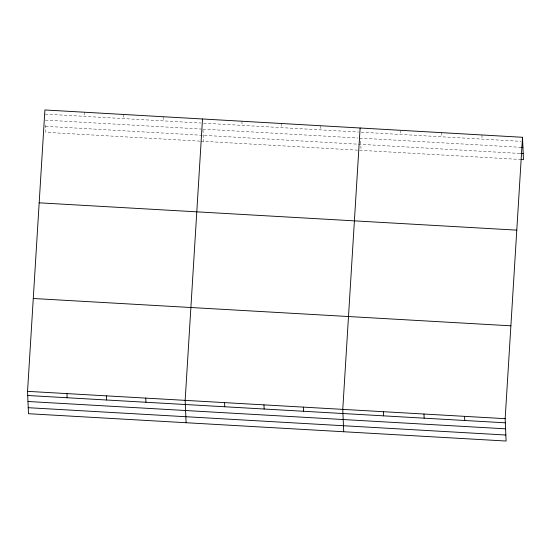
<?xml version="1.0" encoding="UTF-8"?>
<svg xmlns="http://www.w3.org/2000/svg" width="551" height="551" viewBox="0 0 551 551"><rect width="100%" height="100%" fill="white"/><g stroke="black" fill="none" stroke-linecap="round" stroke-linejoin="round"><path stroke-width="0.41" stroke-dasharray="2.75 2.07" d="M45.072 114.112L200.97 123.025M203.546 123.176L358.584 132.04M361.146 132.192L520.998 141.331M45.327 120.118L201.225 129.037M202.94 129.141L357.978 138.005M521.246 147.344L360.554 138.156L361.063 150.361M45.588 126.317L519.813 153.447M200.027 141.146L45.836 132.33L45.457 123.217M200.881 141.194L520.068 159.453M481.918 134.967L482.091 139.107M441.317 132.646L441.496 136.786M400.722 130.325L400.894 134.465M320.723 125.745L320.896 129.884M281.32 123.493L281.492 127.632M241.917 121.241L242.089 125.38M202.968 129.912L203.45 141.345M163.11 116.729L163.282 120.869M123.706 114.477L123.879 118.617M84.303 112.225L84.475 116.364"/><path stroke-width="0.83" d="M522.513 137.289L505.164 418.67L506.1 441.034L28.487 413.711L27.55 391.348L44.9 109.966L522.513 137.289L523.45 159.652L520.915 159.501M202.513 118.982L185.164 400.37L186.1 422.727M360.127 128.004L342.77 409.386L343.714 431.743M521.246 147.344L522.94 147.441M520.661 153.495L523.195 153.639M39.176 202.823L516.79 230.146M33.274 298.497L510.887 325.82M27.55 391.348L505.164 418.67M27.722 395.494L505.336 422.817M27.977 401.5L505.584 428.823M28.232 407.699L505.846 435.021M464.562 416.349L464.741 420.489M423.967 414.028L424.139 418.168M383.372 411.707L383.544 415.847M303.374 407.127L303.546 411.266M263.97 404.875L264.143 409.014M224.567 402.623L224.739 406.762M145.76 398.111L145.932 402.251M106.357 395.859L106.529 399.998M66.953 393.607L67.126 397.746"/></g></svg>
